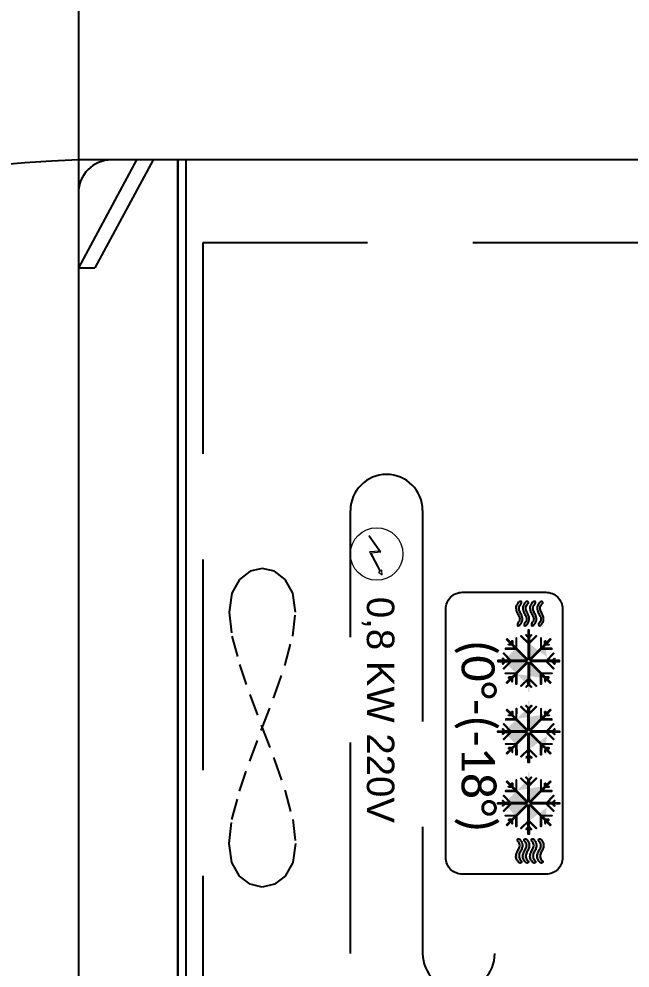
# Model space of a CAD drawing. Header units: millimetres. Extents: x -10496 to -5455, y -188 to 7293.
# Drawn here: x -6228.5 to -6191.7, y 3273.8 to 3330.9 of the extents above; entities that cross this region are included whole.
import ezdxf

# ---------------------------------------------------------------- set-up
doc = ezdxf.new("R2010")
doc.units = ezdxf.units.MM
doc.linetypes.add('DASHED', pattern=[19.05, 12.7, -6.35])
for name, color, linetype in [('Kıtc-002 Çizgi', 7, 'Continuous'), ('Kıtc-011 Elk Tes Yazı 001', 1, 'Continuous'), ('Kıtc-014 Elk Tes İşaretler', 1, 'Continuous')]:
    doc.layers.add(name, color=color, linetype=linetype)
doc.styles.get("Standard").update_dxf_attribs({"font": 'calibri.ttf', "height": 15})

# ---------------------------------------------------------------- blocks, each defined once
blk = doc.blocks.new('A$C4E3860C5')
at = {"layer": 'Kıtc-014 Elk Tes İşaretler', "linetype": 'Continuous', "lineweight": 0}
for p, q in [((2.9, 3.66), (0.96, 2.3)), ((1, 2.21), (2.81, 3.48)), ((2.81, 3.48), (2.9, 2.31)), ((3, 2.49), (2.9, 3.66)), ((2.9, 2.31), (5.24, 3.52)), ((5.18, 3.62), (3, 2.49)), ((5.66, 3.81), (5.09, 3.77)), ((5.09, 3.77), (5.17, 3.64)), ((5.17, 3.64), (5.34, 3.36)), ((5.24, 3.52), (5.19, 3.62)), ((5.34, 3.36), (5.66, 3.81)), ((0.96, 2.3), (1, 2.21))]:
    blk.add_line(p, q, dxfattribs=at)
blk.add_circle((3.16, 3.16), 3.16, dxfattribs=at)
blk = doc.blocks.new('A$C276E280C')
at = {"layer": 'Kıtc-002 Çizgi'}
h = blk.add_hatch(color=5, dxfattribs=at)
h.dxf.hatch_style = 1
h.paths.add_polyline_path([(3.2, 3.123), (3.416, 2.907)], flags=16)
h.paths.add_polyline_path([(3.242, 3.165), (3.458, 2.949)], flags=16)
h.paths.add_polyline_path([(3.458, 2.907), (2.831, 2.901), (2.832, 2.871), (3.488, 2.878), (3.495, 3.534), (3.465, 3.534)], flags=17)
h.paths.add_polyline_path([(2.997, 3.121), (2.996, 3.151), (3.212, 3.153), (3.215, 3.369), (3.245, 3.369), (3.242, 3.124)], flags=16)
h.paths.add_polyline_path([(4.98, 1.386), (4.973, 0.759), (4.943, 0.759), (4.95, 1.415), (5.606, 1.422), (5.607, 1.392)], flags=16)
h.paths.add_polyline_path([(5.193, 0.924), (5.223, 0.924), (5.226, 1.14), (5.442, 1.142), (5.441, 1.172), (5.196, 1.169)], flags=16)
h.paths.add_polyline_path([(5.238, 3.123), (5.022, 2.907)], flags=16)
h.paths.add_polyline_path([(5.196, 3.165), (4.979, 2.949)], flags=16)
h.paths.add_polyline_path([(4.98, 2.907), (5.607, 2.901), (5.606, 2.871), (4.95, 2.878), (4.943, 3.534), (4.973, 3.534)], flags=17)
h.paths.add_polyline_path([(5.441, 3.121), (5.442, 3.151), (5.226, 3.153), (5.223, 3.369), (5.193, 3.369), (5.196, 3.124)], flags=16)
h.paths.add_polyline_path([(3.458, 1.386), (3.465, 0.759), (3.495, 0.759), (3.488, 1.415), (2.832, 1.422), (2.831, 1.392)], flags=16)
h.paths.add_polyline_path([(3.245, 0.924), (3.215, 0.924), (3.212, 1.14), (2.996, 1.142), (2.997, 1.172), (3.242, 1.169)], flags=16)
h.paths.add_polyline_path([(5.63, 2.116), (5.324, 2.116)], flags=16)
h.paths.add_polyline_path([(5.63, 2.176), (5.324, 2.176)], flags=16)
h.paths.add_polyline_path([(4.189, 0.735), (4.189, 1.041)], flags=16)
h.paths.add_polyline_path([(4.249, 0.735), (4.249, 1.041)], flags=16)
h.paths.add_polyline_path([(5.295, 2.146), (5.733, 1.698), (5.712, 1.677), (5.253, 2.146), (5.712, 2.616), (5.733, 2.595)], flags=16)
h.paths.add_polyline_path([(5.772, 1.971), (5.794, 1.992), (5.643, 2.146), (5.794, 2.301), (5.772, 2.322), (5.601, 2.146)], flags=17)
h.paths.add_polyline_path([(3.143, 2.146), (2.704, 1.698), (2.726, 1.677), (3.185, 2.146), (2.726, 2.616), (2.704, 2.595)], flags=16)
h.paths.add_polyline_path([(2.666, 1.971), (2.644, 1.992), (2.795, 2.146), (2.644, 2.301), (2.666, 2.322), (2.837, 2.146)], flags=17)
h.paths.add_polyline_path([(4.219, 1.07), (3.771, 0.632), (3.75, 0.653), (4.219, 1.112), (4.688, 0.653), (4.667, 0.632)], flags=17)
h.paths.add_polyline_path([(4.044, 0.593), (4.065, 0.572), (4.219, 0.723), (4.373, 0.572), (4.394, 0.593), (4.219, 0.765)], flags=17)
h.paths.add_polyline_path([(4.219, 3.223), (3.771, 3.661), (3.75, 3.639), (4.219, 3.181), (4.688, 3.639), (4.667, 3.661)], flags=17)
h.paths.add_polyline_path([(4.044, 3.7), (4.065, 3.721), (4.219, 3.57), (4.373, 3.721), (4.394, 3.7), (4.219, 3.528)], flags=17)
edge = h.paths.add_edge_path()
edge.add_line((3.17, 3.153), (2.884, 3.439))
edge.add_line((2.884, 3.439), (2.926, 3.482))
edge.add_line((2.926, 3.482), (3.213, 3.195))
edge.add_line((5.268, 1.14), (5.554, 0.853))
edge.add_line((5.554, 0.853), (5.512, 0.811))
edge.add_line((5.512, 0.811), (5.225, 1.098))
edge.add_line((4.189, 2.219), (3.488, 2.92))
edge.add_line((4.992, 1.416), (4.291, 2.116))
edge.add_line((5.238, 1.17), (5.022, 1.386))
edge.add_line((4.147, 2.176), (3.446, 2.877))
edge.add_line((4.95, 1.373), (4.249, 2.074))
edge.add_line((5.196, 1.127), (4.979, 1.344))
edge.add_line((5.268, 3.153), (5.554, 3.439))
edge.add_line((5.554, 3.439), (5.512, 3.482))
edge.add_line((5.512, 3.482), (5.225, 3.195))
edge.add_line((3.17, 1.14), (2.884, 0.853))
edge.add_line((2.884, 0.853), (2.926, 0.811))
edge.add_line((2.926, 0.811), (3.213, 1.098))
edge.add_line((4.249, 2.219), (4.95, 2.92))
edge.add_line((3.446, 1.416), (4.147, 2.116))
edge.add_line((3.2, 1.17), (3.416, 1.386))
edge.add_line((4.291, 2.176), (4.992, 2.877))
edge.add_line((3.488, 1.373), (4.189, 2.074))
edge.add_line((3.242, 1.127), (3.458, 1.344))
edge.add_line((4.189, 0.693), (4.189, 0.288))
edge.add_line((4.189, 0.288), (4.249, 0.288))
edge.add_line((4.249, 0.288), (4.249, 0.693))
edge.add_line((5.672, 2.116), (6.078, 2.116))
edge.add_line((6.078, 2.116), (6.078, 2.176))
edge.add_line((6.078, 2.176), (5.672, 2.176))
edge.add_line((2.766, 2.176), (2.36, 2.176))
edge.add_line((2.36, 2.176), (2.36, 2.116))
edge.add_line((2.36, 2.116), (2.766, 2.116))
edge.add_line((4.291, 2.176), (5.282, 2.176))
edge.add_line((3.155, 2.176), (4.147, 2.176))
edge.add_line((2.808, 2.176), (3.113, 2.176))
edge.add_line((4.291, 2.116), (5.282, 2.116))
edge.add_line((3.155, 2.116), (4.147, 2.116))
edge.add_line((2.808, 2.116), (3.113, 2.116))
edge.add_line((4.249, 3.6), (4.249, 4.005))
edge.add_line((4.249, 4.005), (4.189, 4.005))
edge.add_line((4.189, 4.005), (4.189, 3.6))
edge.add_line((4.249, 2.074), (4.249, 1.083))
edge.add_line((4.249, 3.21), (4.249, 2.219))
edge.add_line((4.249, 3.558), (4.249, 3.252))
edge.add_line((4.189, 2.074), (4.189, 1.083))
edge.add_line((4.189, 3.21), (4.189, 2.219))
edge.add_line((4.189, 3.558), (4.189, 3.252))
h = blk.add_hatch(color=5, dxfattribs=at)
h.dxf.hatch_style = 1
h.paths.add_polyline_path([(4.189, 3.558), (4.219, 3.528), (4.249, 3.558), (4.249, 3.252), (4.219, 3.223), (4.189, 3.252)])
h.paths.add_polyline_path([(4.189, 4.005), (4.249, 4.005), (4.249, 3.6), (4.219, 3.57), (4.189, 3.6)])
h.paths.add_polyline_path([(4.189, 1.041), (4.219, 1.07), (4.249, 1.041), (4.249, 0.735), (4.219, 0.765), (4.189, 0.735)])
h.paths.add_polyline_path([(4.189, 0.693), (4.219, 0.723), (4.249, 0.693), (4.249, 0.288), (4.189, 0.288)])
h.paths.add_polyline_path([(5.225, 1.098), (5.226, 1.14), (5.268, 1.14), (5.554, 0.853), (5.512, 0.811)])
h.paths.add_polyline_path([(4.979, 1.344), (4.98, 1.386), (5.022, 1.386), (5.238, 1.17), (5.196, 1.169), (5.196, 1.127)])
h.paths.add_polyline_path([(3.416, 1.386), (3.458, 1.386), (3.458, 1.344), (3.242, 1.127), (3.242, 1.169), (3.2, 1.17)])
h.paths.add_polyline_path([(3.17, 1.14), (3.212, 1.14), (3.213, 1.098), (2.926, 0.811), (2.884, 0.853)])
h.paths.add_polyline_path([(2.837, 2.146), (2.808, 2.176), (3.113, 2.176), (3.143, 2.146), (3.113, 2.116), (2.808, 2.116)])
h.paths.add_polyline_path([(2.36, 2.176), (2.766, 2.176), (2.795, 2.146), (2.766, 2.116), (2.36, 2.116)])
h.paths.add_polyline_path([(5.324, 2.176), (5.63, 2.176), (5.601, 2.146), (5.63, 2.116), (5.324, 2.116), (5.295, 2.146)])
h.paths.add_polyline_path([(5.672, 2.176), (6.078, 2.176), (6.078, 2.116), (5.672, 2.116), (5.643, 2.146)])
h.paths.add_polyline_path([(5.512, 3.482), (5.554, 3.439), (5.268, 3.153), (5.226, 3.153), (5.225, 3.195)])
h.paths.add_polyline_path([(5.196, 3.165), (5.196, 3.124), (5.238, 3.123), (5.022, 2.907), (4.98, 2.907), (4.979, 2.949)])
h.paths.add_polyline_path([(3.2, 3.123), (3.242, 3.124), (3.242, 3.165), (3.458, 2.949), (3.458, 2.907), (3.416, 2.907)])
h.paths.add_polyline_path([(2.884, 3.439), (2.926, 3.482), (3.213, 3.195), (3.212, 3.153), (3.17, 3.153)])
h = blk.add_hatch(color=5, dxfattribs=at)
h.dxf.hatch_style = 1
h.paths.add_polyline_path([(9.49, 3.129), (9.274, 2.913)], flags=16)
h.paths.add_polyline_path([(9.447, 3.171), (9.231, 2.955)], flags=16)
h.paths.add_polyline_path([(9.232, 2.913), (9.859, 2.906), (9.858, 2.876), (9.202, 2.883), (9.195, 3.539), (9.225, 3.54)], flags=17)
h.paths.add_polyline_path([(9.693, 3.126), (9.693, 3.156), (9.478, 3.159), (9.475, 3.375), (9.445, 3.374), (9.448, 3.129)], flags=16)
h.paths.add_polyline_path([(7.71, 1.391), (7.717, 0.764), (7.747, 0.765), (7.74, 1.421), (7.083, 1.428), (7.083, 1.398)], flags=16)
h.paths.add_polyline_path([(7.496, 0.93), (7.466, 0.929), (7.464, 1.145), (7.248, 1.148), (7.249, 1.178), (7.494, 1.175)], flags=16)
h.paths.add_polyline_path([(7.452, 3.129), (7.668, 2.913)], flags=16)
h.paths.add_polyline_path([(7.494, 3.171), (7.71, 2.955)], flags=16)
h.paths.add_polyline_path([(7.71, 2.913), (7.083, 2.906), (7.083, 2.876), (7.74, 2.883), (7.747, 3.539), (7.717, 3.54)], flags=17)
h.paths.add_polyline_path([(7.249, 3.126), (7.248, 3.156), (7.464, 3.159), (7.466, 3.375), (7.496, 3.374), (7.494, 3.129)], flags=16)
h.paths.add_polyline_path([(9.232, 1.391), (9.225, 0.764), (9.195, 0.765), (9.202, 1.421), (9.858, 1.428), (9.859, 1.398)], flags=16)
h.paths.add_polyline_path([(9.445, 0.93), (9.475, 0.929), (9.478, 1.145), (9.693, 1.148), (9.693, 1.178), (9.448, 1.175)], flags=16)
h.paths.add_polyline_path([(7.06, 2.122), (7.365, 2.122)], flags=16)
h.paths.add_polyline_path([(7.06, 2.182), (7.365, 2.182)], flags=16)
h.paths.add_polyline_path([(8.501, 0.741), (8.501, 1.047)], flags=16)
h.paths.add_polyline_path([(8.441, 0.741), (8.441, 1.047)], flags=16)
h.paths.add_polyline_path([(7.395, 2.152), (6.956, 1.704), (6.978, 1.683), (7.437, 2.152), (6.978, 2.621), (6.956, 2.6)], flags=16)
h.paths.add_polyline_path([(6.918, 1.977), (6.896, 1.998), (7.047, 2.152), (6.896, 2.306), (6.918, 2.327), (7.089, 2.152)], flags=17)
h.paths.add_polyline_path([(9.547, 2.152), (9.985, 1.704), (9.964, 1.683), (9.505, 2.152), (9.964, 2.621), (9.985, 2.6)], flags=16)
h.paths.add_polyline_path([(10.024, 1.977), (10.046, 1.998), (9.895, 2.152), (10.046, 2.306), (10.024, 2.327), (9.853, 2.152)], flags=17)
h.paths.add_polyline_path([(8.471, 1.076), (8.919, 0.638), (8.94, 0.659), (8.471, 1.118), (8.002, 0.659), (8.023, 0.638)], flags=17)
h.paths.add_polyline_path([(8.646, 0.599), (8.625, 0.577), (8.471, 0.728), (8.316, 0.577), (8.295, 0.599), (8.471, 0.77)], flags=17)
h.paths.add_polyline_path([(8.471, 3.228), (8.919, 3.667), (8.94, 3.645), (8.471, 3.186), (8.002, 3.645), (8.023, 3.667)], flags=17)
h.paths.add_polyline_path([(8.646, 3.705), (8.625, 3.727), (8.471, 3.576), (8.316, 3.727), (8.295, 3.705), (8.471, 3.534)], flags=17)
edge = h.paths.add_edge_path()
edge.add_line((9.519, 3.158), (9.806, 3.445))
edge.add_line((9.806, 3.445), (9.764, 3.488))
edge.add_line((9.764, 3.488), (9.477, 3.201))
edge.add_line((7.422, 1.146), (7.135, 0.859))
edge.add_line((7.135, 0.859), (7.178, 0.817))
edge.add_line((7.178, 0.817), (7.465, 1.103))
edge.add_line((8.501, 2.225), (9.202, 2.925))
edge.add_line((7.698, 1.421), (8.398, 2.122))
edge.add_line((7.452, 1.176), (7.668, 1.392))
edge.add_line((8.543, 2.182), (9.244, 2.883))
edge.add_line((7.74, 1.379), (8.441, 2.08))
edge.add_line((7.494, 1.133), (7.71, 1.349))
edge.add_line((7.422, 3.158), (7.135, 3.445))
edge.add_line((7.135, 3.445), (7.178, 3.488))
edge.add_line((7.178, 3.488), (7.465, 3.201))
edge.add_line((9.519, 1.146), (9.806, 0.859))
edge.add_line((9.806, 0.859), (9.764, 0.817))
edge.add_line((9.764, 0.817), (9.477, 1.103))
edge.add_line((8.441, 2.225), (7.74, 2.925))
edge.add_line((9.244, 1.421), (8.543, 2.122))
edge.add_line((9.49, 1.176), (9.274, 1.392))
edge.add_line((8.398, 2.182), (7.698, 2.883))
edge.add_line((9.202, 1.379), (8.501, 2.08))
edge.add_line((9.447, 1.133), (9.231, 1.349))
edge.add_line((8.501, 0.699), (8.501, 0.293))
edge.add_line((8.501, 0.293), (8.441, 0.293))
edge.add_line((8.441, 0.293), (8.441, 0.699))
edge.add_line((7.018, 2.122), (6.612, 2.122))
edge.add_line((6.612, 2.122), (6.612, 2.182))
edge.add_line((6.612, 2.182), (7.018, 2.182))
edge.add_line((9.924, 2.182), (10.329, 2.182))
edge.add_line((10.329, 2.182), (10.329, 2.122))
edge.add_line((10.329, 2.122), (9.924, 2.122))
edge.add_line((8.398, 2.182), (7.407, 2.182))
edge.add_line((9.534, 2.182), (8.543, 2.182))
edge.add_line((9.882, 2.182), (9.576, 2.182))
edge.add_line((8.398, 2.122), (7.407, 2.122))
edge.add_line((9.534, 2.122), (8.543, 2.122))
edge.add_line((9.882, 2.122), (9.576, 2.122))
edge.add_line((8.441, 3.605), (8.441, 4.011))
edge.add_line((8.441, 4.011), (8.501, 4.011))
edge.add_line((8.501, 4.011), (8.501, 3.605))
edge.add_line((8.441, 2.08), (8.441, 1.089))
edge.add_line((8.441, 3.216), (8.441, 2.225))
edge.add_line((8.441, 3.563), (8.441, 3.258))
edge.add_line((8.501, 2.08), (8.501, 1.089))
edge.add_line((8.501, 3.216), (8.501, 2.225))
edge.add_line((8.501, 3.563), (8.501, 3.258))
h = blk.add_hatch(color=5, dxfattribs=at)
h.dxf.hatch_style = 1
h.paths.add_polyline_path([(8.501, 3.563), (8.471, 3.534), (8.441, 3.563), (8.441, 3.258), (8.471, 3.228), (8.501, 3.258)])
h.paths.add_polyline_path([(8.501, 4.011), (8.441, 4.011), (8.441, 3.605), (8.471, 3.576), (8.501, 3.605)])
h.paths.add_polyline_path([(8.501, 1.047), (8.471, 1.076), (8.441, 1.047), (8.441, 0.741), (8.471, 0.77), (8.501, 0.741)])
h.paths.add_polyline_path([(8.501, 0.699), (8.471, 0.728), (8.441, 0.699), (8.441, 0.293), (8.501, 0.293)])
h.paths.add_polyline_path([(7.465, 1.103), (7.464, 1.145), (7.422, 1.146), (7.135, 0.859), (7.178, 0.817)])
h.paths.add_polyline_path([(7.71, 1.349), (7.71, 1.391), (7.668, 1.392), (7.452, 1.176), (7.494, 1.175), (7.494, 1.133)])
h.paths.add_polyline_path([(9.274, 1.392), (9.232, 1.391), (9.231, 1.349), (9.447, 1.133), (9.448, 1.175), (9.49, 1.176)])
h.paths.add_polyline_path([(9.519, 1.146), (9.478, 1.145), (9.477, 1.103), (9.764, 0.817), (9.806, 0.859)])
h.paths.add_polyline_path([(9.853, 2.152), (9.882, 2.182), (9.576, 2.182), (9.547, 2.152), (9.576, 2.122), (9.882, 2.122)])
h.paths.add_polyline_path([(10.329, 2.182), (9.924, 2.182), (9.895, 2.152), (9.924, 2.122), (10.329, 2.122)])
h.paths.add_polyline_path([(7.365, 2.182), (7.06, 2.182), (7.089, 2.152), (7.06, 2.122), (7.365, 2.122), (7.395, 2.152)])
h.paths.add_polyline_path([(7.018, 2.182), (6.612, 2.182), (6.612, 2.122), (7.018, 2.122), (7.047, 2.152)])
h.paths.add_polyline_path([(7.178, 3.488), (7.135, 3.445), (7.422, 3.158), (7.464, 3.159), (7.465, 3.201)])
h.paths.add_polyline_path([(7.494, 3.171), (7.494, 3.129), (7.452, 3.129), (7.668, 2.913), (7.71, 2.913), (7.71, 2.955)])
h.paths.add_polyline_path([(9.49, 3.129), (9.448, 3.129), (9.447, 3.171), (9.231, 2.955), (9.232, 2.913), (9.274, 2.913)])
h.paths.add_polyline_path([(9.806, 3.445), (9.764, 3.488), (9.477, 3.201), (9.478, 3.159), (9.519, 3.158)])
h = blk.add_hatch(color=5, dxfattribs=at)
h.dxf.hatch_style = 1
h.paths.add_polyline_path([(13.802, 3.123), (13.586, 2.907)], flags=16)
h.paths.add_polyline_path([(13.759, 3.165), (13.543, 2.949)], flags=16)
h.paths.add_polyline_path([(13.544, 2.907), (14.17, 2.901), (14.17, 2.871), (13.514, 2.878), (13.507, 3.534), (13.537, 3.534)], flags=17)
h.paths.add_polyline_path([(14.005, 3.121), (14.005, 3.151), (13.789, 3.153), (13.787, 3.369), (13.757, 3.369), (13.76, 3.124)], flags=16)
h.paths.add_polyline_path([(12.022, 1.386), (12.029, 0.759), (12.059, 0.759), (12.051, 1.415), (11.395, 1.422), (11.395, 1.392)], flags=16)
h.paths.add_polyline_path([(11.808, 0.924), (11.778, 0.924), (11.776, 1.14), (11.56, 1.142), (11.56, 1.172), (11.806, 1.169)], flags=16)
h.paths.add_polyline_path([(11.764, 3.123), (11.98, 2.907)], flags=16)
h.paths.add_polyline_path([(11.806, 3.165), (12.022, 2.949)], flags=16)
h.paths.add_polyline_path([(12.022, 2.907), (11.395, 2.901), (11.395, 2.871), (12.051, 2.878), (12.059, 3.534), (12.029, 3.534)], flags=17)
h.paths.add_polyline_path([(11.56, 3.121), (11.56, 3.151), (11.776, 3.153), (11.778, 3.369), (11.808, 3.369), (11.806, 3.124)], flags=16)
h.paths.add_polyline_path([(13.544, 1.386), (13.537, 0.759), (13.507, 0.759), (13.514, 1.415), (14.17, 1.422), (14.17, 1.392)], flags=16)
h.paths.add_polyline_path([(13.757, 0.924), (13.787, 0.924), (13.789, 1.14), (14.005, 1.142), (14.005, 1.172), (13.76, 1.169)], flags=16)
h.paths.add_polyline_path([(11.372, 2.116), (11.677, 2.116)], flags=16)
h.paths.add_polyline_path([(11.372, 2.176), (11.677, 2.176)], flags=16)
h.paths.add_polyline_path([(12.813, 0.735), (12.813, 1.041)], flags=16)
h.paths.add_polyline_path([(12.753, 0.735), (12.753, 1.041)], flags=16)
h.paths.add_polyline_path([(11.707, 2.146), (11.268, 1.698), (11.29, 1.677), (11.748, 2.146), (11.29, 2.616), (11.268, 2.595)], flags=16)
h.paths.add_polyline_path([(11.229, 1.971), (11.208, 1.992), (11.359, 2.146), (11.208, 2.301), (11.229, 2.322), (11.401, 2.146)], flags=17)
h.paths.add_polyline_path([(13.859, 2.146), (14.297, 1.698), (14.276, 1.677), (13.817, 2.146), (14.276, 2.616), (14.297, 2.595)], flags=16)
h.paths.add_polyline_path([(14.336, 1.971), (14.357, 1.992), (14.206, 2.146), (14.357, 2.301), (14.336, 2.322), (14.164, 2.146)], flags=17)
h.paths.add_polyline_path([(12.783, 1.07), (13.231, 0.632), (13.252, 0.653), (12.783, 1.112), (12.314, 0.653), (12.335, 0.632)], flags=17)
h.paths.add_polyline_path([(12.958, 0.593), (12.937, 0.572), (12.783, 0.723), (12.628, 0.572), (12.607, 0.593), (12.783, 0.765)], flags=17)
h.paths.add_polyline_path([(12.783, 3.223), (13.231, 3.661), (13.252, 3.639), (12.783, 3.181), (12.314, 3.639), (12.335, 3.661)], flags=17)
h.paths.add_polyline_path([(12.958, 3.7), (12.937, 3.721), (12.783, 3.57), (12.628, 3.721), (12.607, 3.7), (12.783, 3.528)], flags=17)
edge = h.paths.add_edge_path()
edge.add_line((13.831, 3.153), (14.118, 3.439))
edge.add_line((14.118, 3.439), (14.076, 3.482))
edge.add_line((14.076, 3.482), (13.789, 3.195))
edge.add_line((11.734, 1.14), (11.447, 0.853))
edge.add_line((11.447, 0.853), (11.49, 0.811))
edge.add_line((11.49, 0.811), (11.776, 1.098))
edge.add_line((12.813, 2.219), (13.513, 2.92))
edge.add_line((12.009, 1.416), (12.71, 2.116))
edge.add_line((11.764, 1.17), (11.98, 1.386))
edge.add_line((12.855, 2.176), (13.556, 2.877))
edge.add_line((12.052, 1.373), (12.753, 2.074))
edge.add_line((11.806, 1.127), (12.022, 1.344))
edge.add_line((11.734, 3.153), (11.447, 3.439))
edge.add_line((11.447, 3.439), (11.49, 3.482))
edge.add_line((11.49, 3.482), (11.776, 3.195))
edge.add_line((13.831, 1.14), (14.118, 0.853))
edge.add_line((14.118, 0.853), (14.076, 0.811))
edge.add_line((14.076, 0.811), (13.789, 1.098))
edge.add_line((12.753, 2.219), (12.052, 2.92))
edge.add_line((13.556, 1.416), (12.855, 2.116))
edge.add_line((13.802, 1.17), (13.586, 1.386))
edge.add_line((12.71, 2.176), (12.009, 2.877))
edge.add_line((13.513, 1.373), (12.813, 2.074))
edge.add_line((13.759, 1.127), (13.543, 1.344))
edge.add_line((12.813, 0.693), (12.813, 0.288))
edge.add_line((12.813, 0.288), (12.753, 0.288))
edge.add_line((12.753, 0.288), (12.753, 0.693))
edge.add_line((11.33, 2.116), (10.924, 2.116))
edge.add_line((10.924, 2.116), (10.924, 2.176))
edge.add_line((10.924, 2.176), (11.33, 2.176))
edge.add_line((14.236, 2.176), (14.641, 2.176))
edge.add_line((14.641, 2.176), (14.641, 2.116))
edge.add_line((14.641, 2.116), (14.236, 2.116))
edge.add_line((12.71, 2.176), (11.719, 2.176))
edge.add_line((13.846, 2.176), (12.855, 2.176))
edge.add_line((14.194, 2.176), (13.888, 2.176))
edge.add_line((12.71, 2.116), (11.719, 2.116))
edge.add_line((13.846, 2.116), (12.855, 2.116))
edge.add_line((14.194, 2.116), (13.888, 2.116))
edge.add_line((12.753, 3.6), (12.753, 4.005))
edge.add_line((12.753, 4.005), (12.813, 4.005))
edge.add_line((12.813, 4.005), (12.813, 3.6))
edge.add_line((12.753, 2.074), (12.753, 1.083))
edge.add_line((12.753, 3.21), (12.753, 2.219))
edge.add_line((12.753, 3.558), (12.753, 3.252))
edge.add_line((12.813, 2.074), (12.813, 1.083))
edge.add_line((12.813, 3.21), (12.813, 2.219))
edge.add_line((12.813, 3.558), (12.813, 3.252))
h = blk.add_hatch(color=5, dxfattribs=at)
h.dxf.hatch_style = 1
h.paths.add_polyline_path([(12.813, 3.558), (12.783, 3.528), (12.753, 3.558), (12.753, 3.252), (12.783, 3.223), (12.813, 3.252)])
h.paths.add_polyline_path([(12.813, 4.005), (12.753, 4.005), (12.753, 3.6), (12.783, 3.57), (12.813, 3.6)])
h.paths.add_polyline_path([(12.813, 1.041), (12.783, 1.07), (12.753, 1.041), (12.753, 0.735), (12.783, 0.765), (12.813, 0.735)])
h.paths.add_polyline_path([(12.813, 0.693), (12.783, 0.723), (12.753, 0.693), (12.753, 0.288), (12.813, 0.288)])
h.paths.add_polyline_path([(11.776, 1.098), (11.776, 1.14), (11.734, 1.14), (11.447, 0.853), (11.49, 0.811)])
h.paths.add_polyline_path([(12.022, 1.344), (12.022, 1.386), (11.98, 1.386), (11.764, 1.17), (11.806, 1.169), (11.806, 1.127)])
h.paths.add_polyline_path([(13.586, 1.386), (13.544, 1.386), (13.543, 1.344), (13.759, 1.127), (13.76, 1.169), (13.802, 1.17)])
h.paths.add_polyline_path([(13.831, 1.14), (13.789, 1.14), (13.789, 1.098), (14.076, 0.811), (14.118, 0.853)])
h.paths.add_polyline_path([(14.164, 2.146), (14.194, 2.176), (13.888, 2.176), (13.859, 2.146), (13.888, 2.116), (14.194, 2.116)])
h.paths.add_polyline_path([(14.641, 2.176), (14.236, 2.176), (14.206, 2.146), (14.236, 2.116), (14.641, 2.116)])
h.paths.add_polyline_path([(11.677, 2.176), (11.372, 2.176), (11.401, 2.146), (11.372, 2.116), (11.677, 2.116), (11.707, 2.146)])
h.paths.add_polyline_path([(11.33, 2.176), (10.924, 2.176), (10.924, 2.116), (11.33, 2.116), (11.359, 2.146)])
h.paths.add_polyline_path([(11.49, 3.482), (11.447, 3.439), (11.734, 3.153), (11.776, 3.153), (11.776, 3.195)])
h.paths.add_polyline_path([(11.806, 3.165), (11.806, 3.124), (11.764, 3.123), (11.98, 2.907), (12.022, 2.907), (12.022, 2.949)])
h.paths.add_polyline_path([(13.802, 3.123), (13.76, 3.124), (13.759, 3.165), (13.543, 2.949), (13.544, 2.907), (13.586, 2.907)])
h.paths.add_polyline_path([(14.118, 3.439), (14.076, 3.482), (13.789, 3.195), (13.789, 3.153), (13.831, 3.153)])
h = blk.add_hatch(color=5, dxfattribs=at)
h.dxf.hatch_style = 1
h.paths.add_polyline_path([(2.666, 1.971), (2.644, 1.992), (2.795, 2.146), (2.644, 2.301), (2.666, 2.322), (2.837, 2.146)])
edge = h.paths.add_edge_path()
edge.add_spline(control_points=[(2.02, 2.916), (2.047, 2.897), (2.103, 2.858), (2.079, 2.702), (1.919, 2.767), (1.828, 2.861), (1.627, 2.91), (1.415, 2.779), (1.174, 2.66), (0.911, 2.638), (0.749, 2.76), (0.631, 2.841), (0.619, 2.954), (0.693, 3.018), (0.787, 2.957), (0.883, 2.851), (1.112, 2.818), (1.318, 2.927), (1.518, 3.027), (1.712, 3.064), (1.885, 3.006), (1.974, 2.946), (2.02, 2.916)], knot_values=[0, 0, 0, 0, 0.093466, 0.195013, 0.336841, 0.457785, 0.618045, 0.898415, 1.165925, 1.44115, 1.61932, 1.765371, 1.848146, 1.921555, 2.003923, 2.138311, 2.362206, 2.623605, 2.824787, 3.03667, 3.193674, 3.358151, 3.358151, 3.358151, 3.358151], degree=3, periodic=0)
edge = h.paths.add_edge_path()
edge.add_spline(control_points=[(2.02, 1.641), (2.047, 1.622), (2.103, 1.584), (2.079, 1.428), (1.919, 1.493), (1.828, 1.586), (1.627, 1.636), (1.415, 1.505), (1.174, 1.386), (0.911, 1.363), (0.749, 1.485), (0.631, 1.567), (0.619, 1.679), (0.693, 1.743), (0.787, 1.683), (0.883, 1.577), (1.112, 1.543), (1.318, 1.652), (1.518, 1.752), (1.712, 1.789), (1.885, 1.731), (1.974, 1.672), (2.02, 1.641)], knot_values=[0, 0, 0, 0, 0.093466, 0.195013, 0.336841, 0.457785, 0.618045, 0.898415, 1.165925, 1.44115, 1.61932, 1.765371, 1.848146, 1.921555, 2.003923, 2.138311, 2.362206, 2.623605, 2.824787, 3.03667, 3.193674, 3.358151, 3.358151, 3.358151, 3.358151], degree=3, periodic=0)
edge = h.paths.add_edge_path()
edge.add_spline(control_points=[(2.02, 2.051), (2.047, 2.032), (2.103, 1.994), (2.079, 1.838), (1.919, 1.903), (1.828, 1.996), (1.627, 2.046), (1.415, 1.915), (1.174, 1.796), (0.911, 1.774), (0.749, 1.895), (0.631, 1.977), (0.619, 2.089), (0.693, 2.153), (0.787, 2.093), (0.883, 1.987), (1.112, 1.953), (1.318, 2.062), (1.518, 2.162), (1.712, 2.199), (1.885, 2.141), (1.974, 2.082), (2.02, 2.051)], knot_values=[0, 0, 0, 0, 0.093466, 0.195013, 0.336841, 0.457785, 0.618045, 0.898415, 1.165925, 1.44115, 1.61932, 1.765371, 1.848146, 1.921555, 2.003923, 2.138311, 2.362206, 2.623605, 2.824787, 3.03667, 3.193674, 3.358151, 3.358151, 3.358151, 3.358151], degree=3, periodic=0)
edge = h.paths.add_edge_path()
edge.add_spline(control_points=[(2.02, 2.483), (2.047, 2.465), (2.103, 2.426), (2.079, 2.27), (1.919, 2.335), (1.828, 2.428), (1.627, 2.478), (1.415, 2.347), (1.174, 2.228), (0.911, 2.206), (0.749, 2.327), (0.631, 2.409), (0.619, 2.521), (0.693, 2.586), (0.787, 2.525), (0.883, 2.419), (1.112, 2.386), (1.318, 2.495), (1.518, 2.594), (1.712, 2.632), (1.885, 2.574), (1.974, 2.514), (2.02, 2.483)], knot_values=[0, 0, 0, 0, 0.093466, 0.195013, 0.336841, 0.457785, 0.618045, 0.898415, 1.165925, 1.44115, 1.61932, 1.765371, 1.848146, 1.921555, 2.003923, 2.138311, 2.362206, 2.623605, 2.824787, 3.03667, 3.193674, 3.358151, 3.358151, 3.358151, 3.358151], degree=3, periodic=0)
edge = h.paths.add_edge_path()
edge.add_line((2.766, 2.176), (2.36, 2.176))
edge.add_line((2.36, 2.176), (2.36, 2.116))
edge.add_line((2.36, 2.116), (2.766, 2.116))
h = blk.add_hatch(color=5, dxfattribs=at)
h.dxf.hatch_style = 1
h.paths.add_polyline_path([(4.249, 3.21), (4.219, 3.181), (4.189, 3.21), (4.189, 2.219), (3.488, 2.92), (3.488, 2.878), (3.446, 2.877), (4.147, 2.176), (3.155, 2.176), (3.185, 2.146), (3.155, 2.116), (4.147, 2.116), (3.446, 1.416), (3.488, 1.415), (3.488, 1.373), (4.189, 2.074), (4.189, 1.083), (4.219, 1.112), (4.249, 1.083), (4.249, 2.074), (4.95, 1.373), (4.95, 1.415), (4.992, 1.416), (4.291, 2.116), (5.282, 2.116), (5.253, 2.146), (5.282, 2.176), (4.291, 2.176), (4.992, 2.877), (4.95, 2.878), (4.95, 2.92), (4.249, 2.219)])
h = blk.add_hatch(color=5, dxfattribs=at)
h.dxf.hatch_style = 1
h.paths.add_polyline_path([(8.441, 2.225), (7.74, 2.925), (7.739, 2.841), (8.398, 2.182), (7.407, 2.182), (7.466, 2.122), (8.398, 2.122), (7.698, 1.421), (7.782, 1.42), (8.441, 2.08), (8.441, 1.089), (8.501, 1.147), (8.501, 2.08), (9.202, 1.379), (9.203, 1.463), (8.543, 2.122), (9.534, 2.122), (9.476, 2.182), (8.543, 2.182), (9.244, 2.883), (9.16, 2.884), (8.501, 2.225), (8.501, 3.216), (8.441, 3.157)])
h = blk.add_hatch(color=5, dxfattribs=at)
h.dxf.hatch_style = 1
h.paths.add_polyline_path([(12.753, 2.219), (12.052, 2.92), (12.051, 2.836), (12.71, 2.176), (11.719, 2.176), (11.778, 2.116), (12.71, 2.116), (12.009, 1.416), (12.093, 1.415), (12.753, 2.074), (12.753, 1.083), (12.813, 1.142), (12.813, 2.074), (13.513, 1.373), (13.514, 1.457), (12.855, 2.116), (13.846, 2.116), (13.788, 2.176), (12.855, 2.176), (13.556, 2.877), (13.472, 2.878), (12.813, 2.219), (12.813, 3.21), (12.753, 3.151)])
h = blk.add_hatch(color=5, dxfattribs=at)
h.dxf.hatch_style = 1
h.paths.add_polyline_path([(14.336, 1.971), (14.357, 1.992), (14.206, 2.146), (14.357, 2.301), (14.336, 2.322), (14.164, 2.146)])
edge = h.paths.add_edge_path()
edge.add_spline(control_points=[(14.982, 2.916), (14.955, 2.897), (14.899, 2.858), (14.922, 2.702), (15.083, 2.767), (15.174, 2.861), (15.374, 2.91), (15.587, 2.779), (15.828, 2.66), (16.091, 2.638), (16.252, 2.76), (16.37, 2.841), (16.383, 2.954), (16.308, 3.018), (16.215, 2.957), (16.119, 2.851), (15.889, 2.818), (15.684, 2.927), (15.484, 3.027), (15.289, 3.064), (15.116, 3.006), (15.027, 2.946), (14.982, 2.916)], knot_values=[0, 0, 0, 0, 0.155777, 0.325021, 0.561401, 0.762975, 1.030075, 1.497359, 1.943208, 2.401916, 2.698867, 2.942286, 3.080243, 3.202592, 3.339872, 3.563852, 3.937009, 4.372674, 4.707979, 5.061116, 5.322789, 5.596919, 5.596919, 5.596919, 5.596919], degree=3, periodic=0)
edge = h.paths.add_edge_path()
edge.add_spline(control_points=[(14.982, 1.641), (14.955, 1.622), (14.899, 1.584), (14.922, 1.428), (15.083, 1.493), (15.174, 1.586), (15.374, 1.636), (15.587, 1.505), (15.828, 1.386), (16.091, 1.363), (16.252, 1.485), (16.37, 1.567), (16.383, 1.679), (16.308, 1.743), (16.215, 1.683), (16.119, 1.577), (15.889, 1.543), (15.684, 1.652), (15.484, 1.752), (15.289, 1.789), (15.116, 1.731), (15.027, 1.672), (14.982, 1.641)], knot_values=[0, 0, 0, 0, 0.155777, 0.325021, 0.561401, 0.762975, 1.030075, 1.497359, 1.943208, 2.401916, 2.698867, 2.942286, 3.080243, 3.202592, 3.339872, 3.563852, 3.937009, 4.372674, 4.707979, 5.061116, 5.322789, 5.596919, 5.596919, 5.596919, 5.596919], degree=3, periodic=0)
edge = h.paths.add_edge_path()
edge.add_spline(control_points=[(14.982, 2.051), (14.955, 2.032), (14.899, 1.994), (14.922, 1.838), (15.083, 1.903), (15.174, 1.996), (15.374, 2.046), (15.587, 1.915), (15.828, 1.796), (16.091, 1.774), (16.252, 1.895), (16.37, 1.977), (16.383, 2.089), (16.308, 2.153), (16.215, 2.093), (16.119, 1.987), (15.889, 1.953), (15.684, 2.062), (15.484, 2.162), (15.289, 2.199), (15.116, 2.141), (15.027, 2.082), (14.982, 2.051)], knot_values=[0, 0, 0, 0, 0.155777, 0.325021, 0.561401, 0.762975, 1.030075, 1.497359, 1.943208, 2.401916, 2.698867, 2.942286, 3.080243, 3.202592, 3.339872, 3.563852, 3.937009, 4.372674, 4.707979, 5.061116, 5.322789, 5.596919, 5.596919, 5.596919, 5.596919], degree=3, periodic=0)
edge = h.paths.add_edge_path()
edge.add_spline(control_points=[(14.982, 2.483), (14.955, 2.465), (14.899, 2.426), (14.922, 2.27), (15.083, 2.335), (15.174, 2.428), (15.374, 2.478), (15.587, 2.347), (15.828, 2.228), (16.091, 2.206), (16.252, 2.327), (16.37, 2.409), (16.383, 2.521), (16.308, 2.586), (16.215, 2.525), (16.119, 2.419), (15.889, 2.386), (15.684, 2.495), (15.484, 2.594), (15.289, 2.632), (15.116, 2.574), (15.027, 2.514), (14.982, 2.483)], knot_values=[0, 0, 0, 0, 0.155777, 0.325021, 0.561401, 0.762975, 1.030075, 1.497359, 1.943208, 2.401916, 2.698867, 2.942286, 3.080243, 3.202592, 3.339872, 3.563852, 3.937009, 4.372674, 4.707979, 5.061116, 5.322789, 5.596919, 5.596919, 5.596919, 5.596919], degree=3, periodic=0)
edge = h.paths.add_edge_path()
edge.add_line((14.236, 2.176), (14.641, 2.176))
edge.add_line((14.641, 2.176), (14.641, 2.116))
edge.add_line((14.641, 2.116), (14.236, 2.116))
at = {"color": 5}
blk.add_lwpolyline([(1.077, 4.189), (16.052, 4.189, -0.414214), (17.052, 3.189), (17.052, -1.844, -0.414214), (16.052, -2.844), (1.077, -2.844, -0.414214), (0.077, -1.844), (0.077, 3.189, -0.414214)], format="xyb", close=True, dxfattribs=at)
at = {"layer": 'Kıtc-002 Çizgi', "color": 5}
for p, q in [((4.189, 3.558, -0.057), (4.189, 3.252, -0.057)), ((4.249, 3.558, -0.057), (4.249, 3.252, -0.057)), ((8.441, 3.563, -0.057), (8.441, 3.258, -0.057)), ((8.501, 3.563, -0.057), (8.501, 3.258, -0.057)), ((12.753, 3.558, -0.057), (12.753, 3.252, -0.057)), ((12.813, 3.558, -0.057), (12.813, 3.252, -0.057)), ((4.147, 2.176, -0.057), (3.446, 2.877, -0.057)), ((4.189, 2.219, -0.057), (3.488, 2.92, -0.057)), ((4.189, 3.21, -0.057), (4.189, 2.219, -0.057)), ((4.249, 3.21, -0.057), (4.249, 2.219, -0.057)), ((4.249, 2.219, -0.057), (4.95, 2.92, -0.057)), ((4.291, 2.176, -0.057), (4.992, 2.877, -0.057)), ((8.398, 2.182, -0.057), (7.698, 2.883, -0.057)), ((8.441, 2.225, -0.057), (7.74, 2.925, -0.057)), ((8.441, 3.216, -0.057), (8.441, 2.225, -0.057)), ((8.501, 3.216, -0.057), (8.501, 2.225, -0.057)), ((8.501, 2.225, -0.057), (9.202, 2.925, -0.057)), ((8.543, 2.182, -0.057), (9.244, 2.883, -0.057)), ((12.71, 2.176, -0.057), (12.009, 2.877, -0.057)), ((12.753, 2.219, -0.057), (12.052, 2.92, -0.057)), ((12.753, 3.21, -0.057), (12.753, 2.219, -0.057)), ((12.813, 3.21, -0.057), (12.813, 2.219, -0.057)), ((12.813, 2.219, -0.057), (13.513, 2.92, -0.057)), ((12.855, 2.176, -0.057), (13.556, 2.877, -0.057)), ((2.808, 2.176, -0.057), (3.113, 2.176, -0.057)), ((2.808, 2.116, -0.057), (3.113, 2.116, -0.057)), ((3.155, 2.176, -0.057), (4.147, 2.176, -0.057)), ((3.155, 2.116, -0.057), (4.147, 2.116, -0.057)), ((3.446, 1.416, -0.057), (4.147, 2.116, -0.057)), ((3.488, 1.373, -0.057), (4.189, 2.074, -0.057)), ((4.189, 2.074, -0.057), (4.189, 1.083, -0.057)), ((4.249, 2.074, -0.057), (4.249, 1.083, -0.057)), ((4.95, 1.373, -0.057), (4.249, 2.074, -0.057)), ((4.291, 2.176, -0.057), (5.282, 2.176, -0.057)), ((4.291, 2.116, -0.057), (5.282, 2.116, -0.057)), ((4.992, 1.416, -0.057), (4.291, 2.116, -0.057)), ((8.398, 2.182, -0.057), (7.407, 2.182, -0.057)), ((8.398, 2.122, -0.057), (7.407, 2.122, -0.057)), ((7.698, 1.421, -0.057), (8.398, 2.122, -0.057)), ((7.74, 1.379, -0.057), (8.441, 2.08, -0.057)), ((8.441, 2.08, -0.057), (8.441, 1.089, -0.057)), ((8.501, 2.08, -0.057), (8.501, 1.089, -0.057)), ((9.202, 1.379, -0.057), (8.501, 2.08, -0.057)), ((9.534, 2.182, -0.057), (8.543, 2.182, -0.057)), ((9.534, 2.122, -0.057), (8.543, 2.122, -0.057)), ((9.244, 1.421, -0.057), (8.543, 2.122, -0.057)), ((9.882, 2.182, -0.057), (9.576, 2.182, -0.057)), ((9.882, 2.122, -0.057), (9.576, 2.122, -0.057)), ((12.71, 2.176, -0.057), (11.719, 2.176, -0.057)), ((12.71, 2.116, -0.057), (11.719, 2.116, -0.057)), ((12.009, 1.416, -0.057), (12.71, 2.116, -0.057)), ((12.052, 1.373, -0.057), (12.753, 2.074, -0.057)), ((12.753, 2.074, -0.057), (12.753, 1.083, -0.057)), ((12.813, 2.074, -0.057), (12.813, 1.083, -0.057)), ((13.513, 1.373, -0.057), (12.813, 2.074, -0.057)), ((13.846, 2.176, -0.057), (12.855, 2.176, -0.057)), ((13.846, 2.116, -0.057), (12.855, 2.116, -0.057)), ((13.556, 1.416, -0.057), (12.855, 2.116, -0.057)), ((14.194, 2.176, -0.057), (13.888, 2.176, -0.057)), ((14.194, 2.116, -0.057), (13.888, 2.116, -0.057)), ((3.2, 1.17, -0.057), (3.416, 1.386, -0.057)), ((3.242, 1.127, -0.057), (3.458, 1.344, -0.057)), ((5.196, 1.127, -0.057), (4.979, 1.344, -0.057)), ((5.238, 1.17, -0.057), (5.022, 1.386, -0.057)), ((7.452, 1.176, -0.057), (7.668, 1.392, -0.057)), ((7.494, 1.133, -0.057), (7.71, 1.349, -0.057)), ((9.447, 1.133, -0.057), (9.231, 1.349, -0.057)), ((9.49, 1.176, -0.057), (9.274, 1.392, -0.057)), ((11.764, 1.17, -0.057), (11.98, 1.386, -0.057)), ((11.806, 1.127, -0.057), (12.022, 1.344, -0.057)), ((13.759, 1.127, -0.057), (13.543, 1.344, -0.057)), ((13.802, 1.17, -0.057), (13.586, 1.386, -0.057))]:
    blk.add_line(p, q, dxfattribs=at)
at = {"layer": 'Kıtc-002 Çizgi', "color": 5, "elevation": -0.057}
for points in [[(4.249, 3.6), (4.249, 4.005), (4.189, 4.005), (4.189, 3.6)], [(8.441, 3.605), (8.441, 4.011), (8.501, 4.011), (8.501, 3.605)], [(12.753, 3.6), (12.753, 4.005), (12.813, 4.005), (12.813, 3.6)], [(3.17, 3.153), (2.884, 3.439), (2.926, 3.482), (3.213, 3.195)], [(5.268, 3.153), (5.554, 3.439), (5.512, 3.482), (5.225, 3.195)], [(7.422, 3.158), (7.135, 3.445), (7.178, 3.488), (7.465, 3.201)], [(9.519, 3.158), (9.806, 3.445), (9.764, 3.488), (9.477, 3.201)], [(11.734, 3.153), (11.447, 3.439), (11.49, 3.482), (11.776, 3.195)], [(13.831, 3.153), (14.118, 3.439), (14.076, 3.482), (13.789, 3.195)], [(2.766, 2.176), (2.36, 2.176), (2.36, 2.116), (2.766, 2.116)], [(9.924, 2.182), (10.329, 2.182), (10.329, 2.122), (9.924, 2.122)], [(14.236, 2.176), (14.641, 2.176), (14.641, 2.116), (14.236, 2.116)], [(7.422, 1.146), (7.135, 0.859), (7.178, 0.817), (7.465, 1.103)], [(9.519, 1.146), (9.806, 0.859), (9.764, 0.817), (9.477, 1.103)], [(3.17, 1.14), (2.884, 0.853), (2.926, 0.811), (3.213, 1.098)], [(4.189, 0.693), (4.189, 0.288), (4.249, 0.288), (4.249, 0.693)], [(5.268, 1.14), (5.554, 0.853), (5.512, 0.811), (5.225, 1.098)], [(8.501, 0.699), (8.501, 0.293), (8.441, 0.293), (8.441, 0.699)], [(11.734, 1.14), (11.447, 0.853), (11.49, 0.811), (11.776, 1.098)], [(12.813, 0.693), (12.813, 0.288), (12.753, 0.288), (12.753, 0.693)], [(13.831, 1.14), (14.118, 0.853), (14.076, 0.811), (13.789, 1.098)]]:
    blk.add_lwpolyline(points, dxfattribs=at)
for points in [[(3.458, 2.907), (2.831, 2.901), (2.832, 2.871), (3.488, 2.878), (3.495, 3.534), (3.465, 3.534)], [(4.219, 3.223), (3.771, 3.661), (3.75, 3.639), (4.219, 3.181), (4.688, 3.639), (4.667, 3.661)], [(4.044, 3.7), (4.065, 3.721), (4.219, 3.57), (4.373, 3.721), (4.394, 3.7), (4.219, 3.528)], [(4.98, 2.907), (5.607, 2.901), (5.606, 2.871), (4.95, 2.878), (4.943, 3.534), (4.973, 3.534)], [(7.71, 2.913), (7.083, 2.906), (7.083, 2.876), (7.74, 2.883), (7.747, 3.539), (7.717, 3.54)], [(8.471, 3.228), (8.919, 3.667), (8.94, 3.645), (8.471, 3.186), (8.002, 3.645), (8.023, 3.667)], [(8.646, 3.705), (8.625, 3.727), (8.471, 3.576), (8.316, 3.727), (8.295, 3.705), (8.471, 3.534)], [(9.232, 2.913), (9.859, 2.906), (9.858, 2.876), (9.202, 2.883), (9.195, 3.539), (9.225, 3.54)], [(12.022, 2.907), (11.395, 2.901), (11.395, 2.871), (12.051, 2.878), (12.059, 3.534), (12.029, 3.534)], [(12.783, 3.223), (13.231, 3.661), (13.252, 3.639), (12.783, 3.181), (12.314, 3.639), (12.335, 3.661)], [(12.958, 3.7), (12.937, 3.721), (12.783, 3.57), (12.628, 3.721), (12.607, 3.7), (12.783, 3.528)], [(13.544, 2.907), (14.17, 2.901), (14.17, 2.871), (13.514, 2.878), (13.507, 3.534), (13.537, 3.534)], [(2.997, 3.121), (2.996, 3.151), (3.212, 3.153), (3.215, 3.369), (3.245, 3.369), (3.242, 3.124)], [(3.2, 3.123), (3.416, 2.907)], [(3.242, 3.165), (3.458, 2.949)], [(5.196, 3.165), (4.979, 2.949)], [(5.238, 3.123), (5.022, 2.907)], [(5.441, 3.121), (5.442, 3.151), (5.226, 3.153), (5.223, 3.369), (5.193, 3.369), (5.196, 3.124)], [(7.249, 3.126), (7.248, 3.156), (7.464, 3.159), (7.466, 3.375), (7.496, 3.374), (7.494, 3.129)], [(7.452, 3.129), (7.668, 2.913)], [(7.494, 3.171), (7.71, 2.955)], [(9.447, 3.171), (9.231, 2.955)], [(9.49, 3.129), (9.274, 2.913)], [(9.693, 3.126), (9.693, 3.156), (9.478, 3.159), (9.475, 3.375), (9.445, 3.374), (9.448, 3.129)], [(11.56, 3.121), (11.56, 3.151), (11.776, 3.153), (11.778, 3.369), (11.808, 3.369), (11.806, 3.124)], [(11.764, 3.123), (11.98, 2.907)], [(11.806, 3.165), (12.022, 2.949)], [(13.759, 3.165), (13.543, 2.949)], [(13.802, 3.123), (13.586, 2.907)], [(14.005, 3.121), (14.005, 3.151), (13.789, 3.153), (13.787, 3.369), (13.757, 3.369), (13.76, 3.124)], [(2.666, 1.971), (2.644, 1.992), (2.795, 2.146), (2.644, 2.301), (2.666, 2.322), (2.837, 2.146)], [(3.143, 2.146), (2.704, 1.698), (2.726, 1.677), (3.185, 2.146), (2.726, 2.616), (2.704, 2.595)], [(5.295, 2.146), (5.733, 1.698), (5.712, 1.677), (5.253, 2.146), (5.712, 2.616), (5.733, 2.595)], [(5.772, 1.971), (5.794, 1.992), (5.643, 2.146), (5.794, 2.301), (5.772, 2.322), (5.601, 2.146)], [(6.918, 1.977), (6.896, 1.998), (7.047, 2.152), (6.896, 2.306), (6.918, 2.327), (7.089, 2.152)], [(7.395, 2.152), (6.956, 1.704), (6.978, 1.683), (7.437, 2.152), (6.978, 2.621), (6.956, 2.6)], [(9.547, 2.152), (9.985, 1.704), (9.964, 1.683), (9.505, 2.152), (9.964, 2.621), (9.985, 2.6)], [(10.024, 1.977), (10.046, 1.998), (9.895, 2.152), (10.046, 2.306), (10.024, 2.327), (9.853, 2.152)], [(11.229, 1.971), (11.208, 1.992), (11.359, 2.146), (11.208, 2.301), (11.229, 2.322), (11.401, 2.146)], [(11.707, 2.146), (11.268, 1.698), (11.29, 1.677), (11.748, 2.146), (11.29, 2.616), (11.268, 2.595)], [(13.859, 2.146), (14.297, 1.698), (14.276, 1.677), (13.817, 2.146), (14.276, 2.616), (14.297, 2.595)], [(14.336, 1.971), (14.357, 1.992), (14.206, 2.146), (14.357, 2.301), (14.336, 2.322), (14.164, 2.146)], [(5.63, 2.176), (5.324, 2.176)], [(5.63, 2.116), (5.324, 2.116)], [(7.06, 2.182), (7.365, 2.182)], [(7.06, 2.122), (7.365, 2.122)], [(11.372, 2.176), (11.677, 2.176)], [(11.372, 2.116), (11.677, 2.116)], [(3.458, 1.386), (3.465, 0.759), (3.495, 0.759), (3.488, 1.415), (2.832, 1.422), (2.831, 1.392)], [(3.245, 0.924), (3.215, 0.924), (3.212, 1.14), (2.996, 1.142), (2.997, 1.172), (3.242, 1.169)], [(4.98, 1.386), (4.973, 0.759), (4.943, 0.759), (4.95, 1.415), (5.606, 1.422), (5.607, 1.392)], [(5.193, 0.924), (5.223, 0.924), (5.226, 1.14), (5.442, 1.142), (5.441, 1.172), (5.196, 1.169)], [(7.71, 1.391), (7.717, 0.764), (7.747, 0.765), (7.74, 1.421), (7.083, 1.428), (7.083, 1.398)], [(7.496, 0.93), (7.466, 0.929), (7.464, 1.145), (7.248, 1.148), (7.249, 1.178), (7.494, 1.175)], [(9.232, 1.391), (9.225, 0.764), (9.195, 0.765), (9.202, 1.421), (9.858, 1.428), (9.859, 1.398)], [(9.445, 0.93), (9.475, 0.929), (9.478, 1.145), (9.693, 1.148), (9.693, 1.178), (9.448, 1.175)], [(12.022, 1.386), (12.029, 0.759), (12.059, 0.759), (12.051, 1.415), (11.395, 1.422), (11.395, 1.392)], [(11.808, 0.924), (11.778, 0.924), (11.776, 1.14), (11.56, 1.142), (11.56, 1.172), (11.806, 1.169)], [(13.544, 1.386), (13.537, 0.759), (13.507, 0.759), (13.514, 1.415), (14.17, 1.422), (14.17, 1.392)], [(13.757, 0.924), (13.787, 0.924), (13.789, 1.14), (14.005, 1.142), (14.005, 1.172), (13.76, 1.169)], [(4.219, 1.07), (3.771, 0.632), (3.75, 0.653), (4.219, 1.112), (4.688, 0.653), (4.667, 0.632)], [(4.044, 0.593), (4.065, 0.572), (4.219, 0.723), (4.373, 0.572), (4.394, 0.593), (4.219, 0.765)], [(4.189, 0.735), (4.189, 1.041)], [(4.249, 0.735), (4.249, 1.041)], [(8.471, 1.076), (8.919, 0.638), (8.94, 0.659), (8.471, 1.118), (8.002, 0.659), (8.023, 0.638)], [(8.646, 0.599), (8.625, 0.577), (8.471, 0.728), (8.316, 0.577), (8.295, 0.599), (8.471, 0.77)], [(8.441, 0.741), (8.441, 1.047)], [(8.501, 0.741), (8.501, 1.047)], [(12.783, 1.07), (13.231, 0.632), (13.252, 0.653), (12.783, 1.112), (12.314, 0.653), (12.335, 0.632)], [(12.958, 0.593), (12.937, 0.572), (12.783, 0.723), (12.628, 0.572), (12.607, 0.593), (12.783, 0.765)], [(12.753, 0.735), (12.753, 1.041)], [(12.813, 0.735), (12.813, 1.041)]]:
    blk.add_lwpolyline(points, close=True, dxfattribs=at)
at = {"layer": 'Kıtc-002 Çizgi', "color": 5}
for points in [[(2.02, 2.916, -0.057), (2.084, 2.848, -0.057), (2.067, 2.748, -0.057), (1.927, 2.774, -0.057), (1.829, 2.845, -0.057), (1.674, 2.884, -0.057), (1.412, 2.783, -0.057), (1.167, 2.676, -0.057), (0.891, 2.674, -0.057), (0.739, 2.766, -0.057), (0.636, 2.87, -0.057), (0.634, 2.953, -0.057), (0.691, 2.999, -0.057), (0.767, 2.967, -0.057), (0.871, 2.882, -0.057), (1.091, 2.842, -0.057), (1.336, 2.935, -0.057), (1.519, 3.017, -0.057), (1.729, 3.046, -0.057), (1.879, 3.001, -0.057), (2.02, 2.916, -0.057)], [(14.982, 2.916, -0.057), (14.917, 2.848, -0.057), (14.935, 2.748, -0.057), (15.075, 2.774, -0.057), (15.173, 2.845, -0.057), (15.328, 2.884, -0.057), (15.59, 2.783, -0.057), (15.835, 2.676, -0.057), (16.11, 2.674, -0.057), (16.263, 2.766, -0.057), (16.366, 2.87, -0.057), (16.368, 2.953, -0.057), (16.311, 2.999, -0.057), (16.235, 2.967, -0.057), (16.131, 2.882, -0.057), (15.91, 2.842, -0.057), (15.666, 2.935, -0.057), (15.482, 3.017, -0.057), (15.273, 3.046, -0.057), (15.122, 3.001, -0.057), (14.982, 2.916, -0.057)], [(2.02, 2.483, -0.057), (2.084, 2.416, -0.057), (2.067, 2.316, -0.057), (1.927, 2.342, -0.057), (1.829, 2.413, -0.057), (1.674, 2.451, -0.057), (1.412, 2.35, -0.057), (1.167, 2.244, -0.057), (0.891, 2.242, -0.057), (0.739, 2.334, -0.057), (0.636, 2.438, -0.057), (0.634, 2.52, -0.057), (0.691, 2.567, -0.057), (0.767, 2.535, -0.057), (0.871, 2.45, -0.057), (1.091, 2.41, -0.057), (1.336, 2.503, -0.057), (1.519, 2.585, -0.057), (1.729, 2.614, -0.057), (1.879, 2.569, -0.057), (2.02, 2.483, -0.057)], [(14.982, 2.483, -0.057), (14.917, 2.416, -0.057), (14.935, 2.316, -0.057), (15.075, 2.342, -0.057), (15.173, 2.413, -0.057), (15.328, 2.451, -0.057), (15.59, 2.35, -0.057), (15.835, 2.244, -0.057), (16.11, 2.242, -0.057), (16.263, 2.334, -0.057), (16.366, 2.438, -0.057), (16.368, 2.52, -0.057), (16.311, 2.567, -0.057), (16.235, 2.535, -0.057), (16.131, 2.45, -0.057), (15.91, 2.41, -0.057), (15.666, 2.503, -0.057), (15.482, 2.585, -0.057), (15.273, 2.614, -0.057), (15.122, 2.569, -0.057), (14.982, 2.483, -0.057)], [(2.02, 2.051, -0.057), (2.084, 1.983, -0.057), (2.067, 1.883, -0.057), (1.927, 1.91, -0.057), (1.829, 1.981, -0.057), (1.674, 2.019, -0.057), (1.412, 1.918, -0.057), (1.167, 1.812, -0.057), (0.891, 1.81, -0.057), (0.739, 1.901, -0.057), (0.636, 2.005, -0.057), (0.634, 2.088, -0.057), (0.691, 2.134, -0.057), (0.767, 2.103, -0.057), (0.871, 2.018, -0.057), (1.091, 1.977, -0.057), (1.336, 2.07, -0.057), (1.519, 2.152, -0.057), (1.729, 2.182, -0.057), (1.879, 2.136, -0.057), (2.02, 2.051, -0.057)], [(2.02, 1.641, -0.057), (2.084, 1.573, -0.057), (2.067, 1.473, -0.057), (1.927, 1.5, -0.057), (1.829, 1.57, -0.057), (1.674, 1.609, -0.057), (1.412, 1.508, -0.057), (1.167, 1.402, -0.057), (0.891, 1.399, -0.057), (0.739, 1.491, -0.057), (0.636, 1.595, -0.057), (0.634, 1.678, -0.057), (0.691, 1.724, -0.057), (0.767, 1.692, -0.057), (0.871, 1.608, -0.057), (1.091, 1.567, -0.057), (1.336, 1.66, -0.057), (1.519, 1.742, -0.057), (1.729, 1.772, -0.057), (1.879, 1.726, -0.057), (2.02, 1.641, -0.057)], [(14.982, 2.051, -0.057), (14.917, 1.983, -0.057), (14.935, 1.883, -0.057), (15.075, 1.91, -0.057), (15.173, 1.981, -0.057), (15.328, 2.019, -0.057), (15.59, 1.918, -0.057), (15.835, 1.812, -0.057), (16.11, 1.81, -0.057), (16.263, 1.901, -0.057), (16.366, 2.005, -0.057), (16.368, 2.088, -0.057), (16.311, 2.134, -0.057), (16.235, 2.103, -0.057), (16.131, 2.018, -0.057), (15.91, 1.977, -0.057), (15.666, 2.07, -0.057), (15.482, 2.152, -0.057), (15.273, 2.182, -0.057), (15.122, 2.136, -0.057), (14.982, 2.051, -0.057)], [(14.982, 1.641, -0.057), (14.917, 1.573, -0.057), (14.935, 1.473, -0.057), (15.075, 1.5, -0.057), (15.173, 1.57, -0.057), (15.328, 1.609, -0.057), (15.59, 1.508, -0.057), (15.835, 1.402, -0.057), (16.11, 1.399, -0.057), (16.263, 1.491, -0.057), (16.366, 1.595, -0.057), (16.368, 1.678, -0.057), (16.311, 1.724, -0.057), (16.235, 1.692, -0.057), (16.131, 1.608, -0.057), (15.91, 1.567, -0.057), (15.666, 1.66, -0.057), (15.482, 1.742, -0.057), (15.273, 1.772, -0.057), (15.122, 1.726, -0.057), (14.982, 1.641, -0.057)]]:
    blk.add_spline(points, degree=3, dxfattribs=at)
at = {"insert": (2.932, 0.104), "char_height": 2, "attachment_point": 1}
blk.add_mtext_dynamic_manual_height_columns('{\\C5;(0°-(-18°)}', width=13.66138, gutter_width=50, heights=[0], dxfattribs=at)
blk = doc.blocks.new('A$C4ecd2cab')
at = {"layer": 'Kıtc-002 Çizgi'}
for p, q in [((0, 69.497), (6.499, 65.997)), ((0, 68.497), (6.499, 64.997)), ((6.499, 64.997), (6.499, 65.997))]:
    blk.add_line(p, q, dxfattribs=at)
for points in [[(0, 64.997), (69, 64.997), (69, 124.997), (0, 124.997)], [(0, 70.997), (69, 70.997), (69, 71.497), (0, 71.497)]]:
    blk.add_lwpolyline(points, close=True, dxfattribs=at)
at = {"layer": 'Kıtc-002 Çizgi', "linetype": 'DASHED'}
blk.add_lwpolyline([(5, 72.497), (64, 72.497), (64, 120.497), (5, 120.497)], close=True, dxfattribs=at)
at = {"layer": 'Kıtc-002 Çizgi', "color": 8, "linetype": 'DASHED'}
for points in [[(21.111, 85.726), (47.783, 85.726, 1), (47.783, 90.072)], [(47.783, 81.38), (21.111, 81.38, -1), (21.111, 85.726)]]:
    blk.add_lwpolyline(points, format="xyb", dxfattribs=at)
at = {"layer": 'Kıtc-002 Çizgi', "color": 8, "linetype": 'DASHED', "ltscale": 0.1}
blk.add_lwpolyline([(27.22, 74.07), (28.677, 74.242), (30.379, 74.696), (32.245, 75.337), (34.192, 76.072), (36.139, 76.807), (38.004, 77.448), (39.707, 77.902), (41.164, 78.074), (42.307, 77.902), (43.124, 77.448), (43.615, 76.807), (43.778, 76.072), (43.615, 75.337), (43.124, 74.696), (42.307, 74.242), (41.164, 74.07), (39.707, 74.242), (38.004, 74.696), (36.139, 75.337), (34.192, 76.072), (32.245, 76.807), (30.379, 77.448), (28.677, 77.902), (27.22, 78.074), (26.076, 77.902), (25.259, 77.448), (24.769, 76.807), (24.606, 76.072), (24.769, 75.337), (25.259, 74.696), (26.076, 74.242)], close=True, dxfattribs=at)
at = {"layer": 'Kıtc-002 Çizgi'}
blk.add_lwpolyline([(4, 64.997), (69, 64.997), (69, 70.997), (0, 70.997), (0, 66.997)], dxfattribs=at)
blk.add_arc((2, 66.997), 2, 180, 270, dxfattribs=at)
at = {"layer": 'Kıtc-002 Çizgi', "color": 8, "linetype": 'DASHED'}
blk.add_arc((67.116, 67.015), 67.146, 181.72215, 266.42032, dxfattribs=at)
blk.add_blockref('A$C276E280C', (25.957, 89.963))
at = {"layer": 'Kıtc-002 Çizgi', "xscale": 0.5, "yscale": 0.5, "zscale": 0.5}
blk.add_blockref('A$C4E3860C5', (22.148, 81.38), dxfattribs=at)
at = {"layer": 'Kıtc-011 Elk Tes Yazı 001', "insert": (26.307, 84.021), "char_height": 1.65405, "attachment_point": 1}
blk.add_mtext_dynamic_manual_height_columns('{\\f@Arial Unicode MS|b0|i0|c162|p34;0,8 KW 220V }', width=50.61363, gutter_width=50, heights=[0], dxfattribs=at)

msp = doc.modelspace()

# ---------------------------------------------------------------- linework, layer by layer
msp.add_lwpolyline([(-6224.882, 3179.994), (-6154.882, 3179.994), (-6154.882, 3339.994), (-6224.882, 3339.994)], close=True)

# ---------------------------------------------------------------- block references
at = {"rotation": 270}
msp.add_blockref('A$C4ecd2cab', (-6289.88, 3322.466), dxfattribs=at)

doc.saveas('drawing.dxf')
